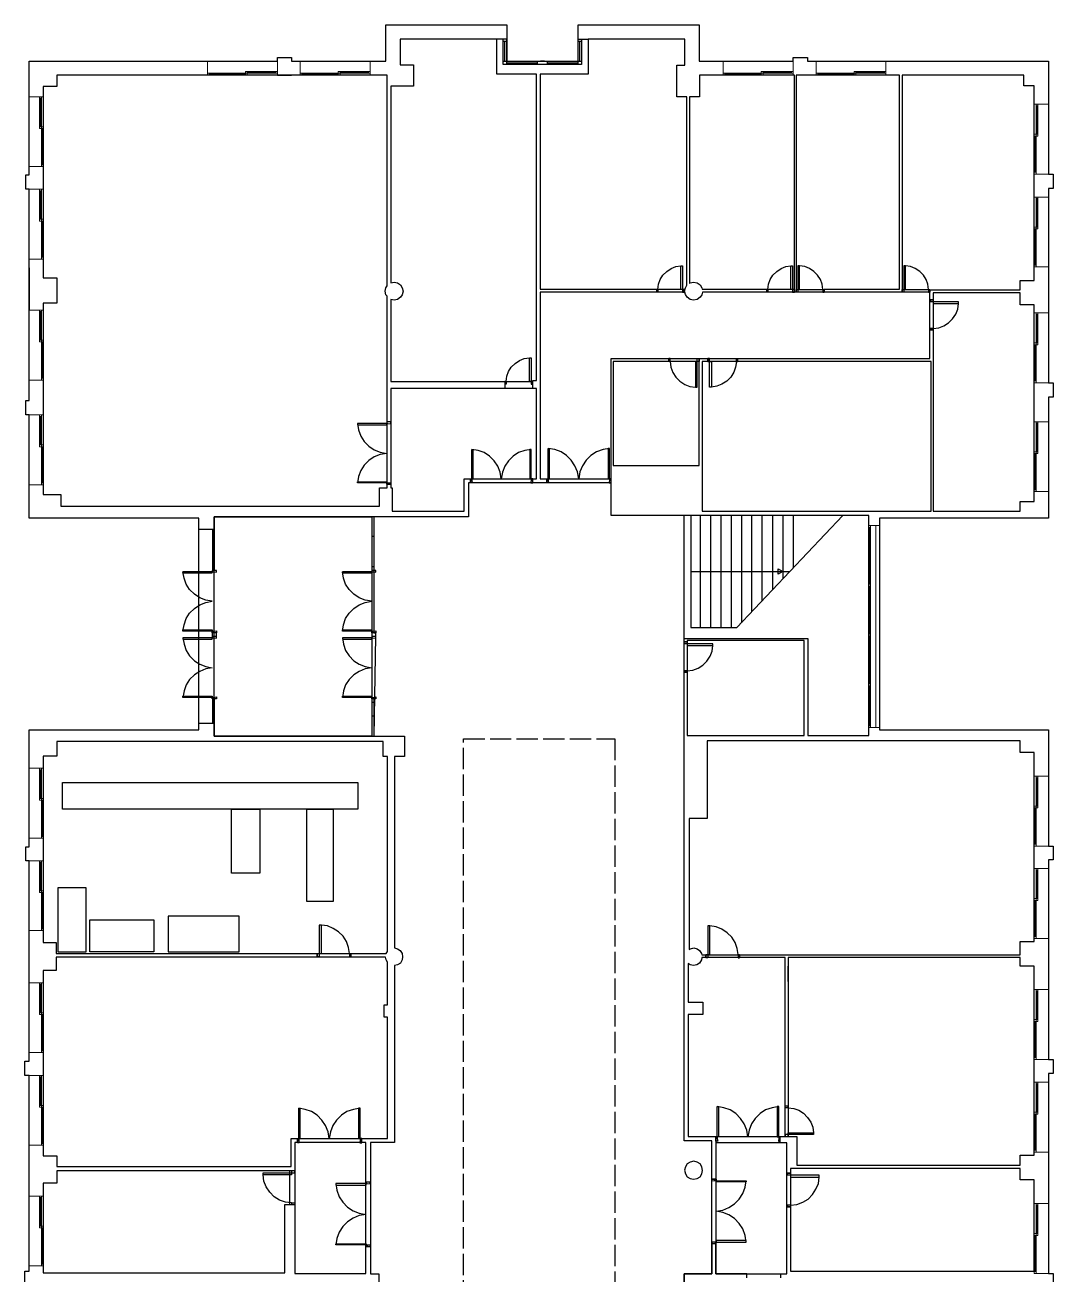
# Model space of a CAD drawing. Extents: x -10.4 to 18.5, y -48.4 to 31.5.
# Drawn here: x -10.41 to 18.54, y -3.7 to 31.48 of the extents above; entities that cross this region are included whole.
import ezdxf

# ---------------------------------------------------------------- set-up
doc = ezdxf.new("R2010")
doc.units = 0
doc.header["$MEASUREMENT"] = 0
doc.linetypes.add('ACAD_ISO02W100', pattern=[15, 12, -3])
for name, color, linetype in [('UEXCC_INF_construcciones', 252, 'Continuous'), ('UEXCC_INF_mobiliario', 5, 'Continuous'), ('UEXCC_INF_P00_AUL028', 1, 'Continuous'), ('UEXCC_INF_P00_AUL030', 1, 'Continuous'), ('UEXCC_INF_P00_COM014', 1, 'Continuous'), ('UEXCC_INF_P00_COM017', 1, 'Continuous'), ('UEXCC_INF_P00_COM026', 1, 'Continuous'), ('UEXCC_INF_P00_COM029', 1, 'Continuous'), ('UEXCC_INF_P00_COM031', 1, 'Continuous'), ('UEXCC_INF_P00_COM034', 1, 'Continuous'), ('UEXCC_INF_P00_COM048', 1, 'Continuous'), ('UEXCC_INF_P00_CUA019', 1, 'Continuous'), ('UEXCC_INF_P00_CUA020', 1, 'Continuous'), ('UEXCC_INF_P00_DES015', 1, 'Continuous'), ('UEXCC_INF_P00_DES022', 1, 'Continuous'), ('UEXCC_INF_P00_DES023', 1, 'Continuous'), ('UEXCC_INF_P00_DES024', 1, 'Continuous'), ('UEXCC_INF_P00_DES025', 1, 'Continuous'), ('UEXCC_INF_P00_DES027', 1, 'Continuous'), ('UEXCC_INF_P00_DES035', 1, 'Continuous'), ('UEXCC_INF_P00_LAB016', 1, 'Continuous'), ('UEXCC_INF_P00_LAB018', 1, 'Continuous'), ('UEXCC_INF_P00_LAB021', 1, 'Continuous'), ('UEXCC_INF_P00_LAB032', 1, 'Continuous'), ('UEXCC_INF_P00_LAB033', 1, 'Continuous'), ('UEXCC_INF_puertas', 3, 'Continuous')]:
    doc.layers.add(name, color=color, linetype=linetype)
doc.layers.add('UEXCC_INF_ventanas', color=3, linetype='Continuous', lineweight=15)

# ---------------------------------------------------------------- blocks, each defined once
blk = doc.blocks.new('puerta-sipler')
at = {"layer": 'UEXCC_INF_puertas'}
for points in [[(213.148, 519.821), (213.148, 520.535), (213.097, 520.535), (213.097, 519.739)], [(213.849, 519.821), (213.828, 519.976), (213.777, 520.122), (213.695, 520.255), (213.578, 520.367), (213.445, 520.453), (213.303, 520.513), (213.148, 520.535)], [(213.045, 519.821), (213.148, 519.821)], [(213.045, 519.739), (213.045, 519.821)], [(213.849, 519.821), (213.849, 519.739)], [(213.849, 519.821), (213.888, 519.821), (213.888, 519.739)], [(213.097, 519.739), (213.045, 519.739)], [(213.849, 519.739), (213.888, 519.739)]]:
    blk.add_lwpolyline(points, dxfattribs=at)
blk = doc.blocks.new('puerta dobler')
at = {"layer": 'UEXCC_INF_puertas'}
for points in [[(217.493, 510.602), (217.524, 510.417), (217.584, 510.232), (217.687, 510.077), (217.825, 509.939), (217.979, 509.836), (218.152, 509.767), (218.341, 509.733)], [(218.341, 510.559), (218.341, 510.602), (217.493, 510.602), (217.493, 510.559), (218.341, 510.559)], [(218.341, 510.602), (218.371, 510.602), (218.461, 510.593), (218.461, 510.645), (218.341, 510.645), (218.341, 510.602), (218.341, 510.602)], [(218.341, 509.733), (218.152, 509.703), (217.979, 509.629), (217.825, 509.526), (217.687, 509.393), (217.584, 509.238), (217.524, 509.062), (217.493, 508.877)], [(218.341, 508.877), (218.393, 508.877), (218.461, 508.889), (218.461, 508.838), (218.341, 508.838), (218.341, 508.877), (217.493, 508.877), (217.493, 508.907), (218.341, 508.907), (218.341, 508.877), (218.341, 508.877)]]:
    blk.add_lwpolyline(points, dxfattribs=at)
blk = doc.blocks.new('ventanar')
at = {"layer": 'UEXCC_INF_ventanas'}
for p, q in [((207.31, 562.074), (207.31, 561.674)), ((209.278, 562.074), (209.278, 561.674)), ((207.353, 561.777), (207.31, 561.777)), ((207.31, 561.777), (207.31, 561.725)), ((207.31, 561.725), (209.278, 561.725)), ((207.31, 561.674), (208.156, 561.674)), ((208.156, 561.777), (207.353, 561.777)), ((207.353, 561.725), (207.353, 561.777)), ((207.353, 561.756), (208.156, 561.756)), ((208.156, 561.674), (208.156, 561.777)), ((208.207, 561.777), (208.156, 561.777)), ((208.207, 561.674), (208.156, 561.674)), ((208.207, 561.674), (208.207, 561.777)), ((209.227, 561.704), (208.207, 561.704)), ((209.227, 561.674), (208.207, 561.674)), ((209.227, 561.674), (209.227, 561.725)), ((209.278, 561.674), (209.227, 561.674)), ((209.278, 561.725), (209.278, 561.674))]:
    blk.add_line(p, q, dxfattribs=at)
blk = doc.blocks.new('ventanal norter')
at = {"layer": 'UEXCC_INF_ventanas'}
for p, q in [((219.279, 556.205), (219.279, 556.505)), ((224.968, 556.403), (219.279, 556.403)), ((224.968, 556.248), (219.279, 556.248)), ((219.279, 556.248), (219.331, 556.248)), ((219.331, 556.248), (219.331, 556.205)), ((220.931, 556.227), (219.331, 556.227)), ((220.931, 556.248), (220.931, 556.205)), ((222.354, 556.248), (220.948, 556.248)), ((220.982, 556.248), (220.982, 556.205)), ((222.333, 556.227), (220.982, 556.227)), ((222.333, 556.248), (222.333, 556.205)), ((224.917, 556.248), (222.354, 556.248)), ((222.384, 556.248), (222.384, 556.205)), ((223.735, 556.227), (222.384, 556.227)), ((223.735, 556.248), (223.735, 556.205)), ((223.787, 556.248), (223.787, 556.205)), ((224.917, 556.227), (223.787, 556.227)), ((224.917, 556.205), (224.917, 556.248)), ((224.968, 556.205), (224.968, 556.505)), ((224.968, 556.205), (219.279, 556.205)), ((224.968, 556.205), (224.917, 556.205))]:
    blk.add_line(p, q, dxfattribs=at)
blk = doc.blocks.new('mesa_1')
at = {"layer": 'UEXCC_INF_mobiliario'}
blk.add_lwpolyline([(0, 0), (8.32, 0), (8.32, -0.75), (0, -0.75)], close=True, dxfattribs=at)
blk = doc.blocks.new('mesa_3')
at = {"layer": 'UEXCC_INF_mobiliario'}
blk.add_lwpolyline([(-3.56, 0), (-2.76, 0), (-2.76, -1.8), (-3.56, -1.8)], close=True, dxfattribs=at)
blk = doc.blocks.new('mesa_2')
at = {"layer": 'UEXCC_INF_mobiliario'}
blk.add_lwpolyline([(-1.44, 0), (-0.7, 0), (-0.7, -2.6), (-1.44, -2.6)], close=True, dxfattribs=at)
blk = doc.blocks.new('mesa_4')
at = {"layer": 'UEXCC_INF_mobiliario'}
blk.add_lwpolyline([(-0.129, -4.015), (0.671, -4.015), (0.671, -2.215), (-0.129, -2.215)], close=True, dxfattribs=at)
blk = doc.blocks.new('mesa_5')
at = {"layer": 'UEXCC_INF_mobiliario'}
blk.add_lwpolyline([(2.571, -4.015), (0.771, -4.015), (0.771, -3.115), (2.571, -3.115)], close=True, dxfattribs=at)
blk = doc.blocks.new('mesa_6')
at = {"layer": 'UEXCC_INF_mobiliario'}
blk.add_lwpolyline([(4.973, -4.015), (4.973, -3.015), (2.973, -3.015), (2.973, -4.015)], close=True, dxfattribs=at)

msp = doc.modelspace()

# ---------------------------------------------------------------- linework, layer by layer
at = {"layer": 'UEXCC_INF_construcciones'}
for p, q in [((3.162, 31.081), (2.883, 31.081)), ((3.059, 30.367), (3.059, 31.081)), ((3.059, 31.029), (3.162, 31.029)), ((3.111, 30.461), (3.111, 31.029)), ((3.162, 30.367), (3.162, 31.081)), ((5.175, 30.367), (5.175, 31.081)), ((5.175, 31.081), (5.455, 31.081)), ((5.175, 31.029), (5.27, 31.029)), ((5.219, 30.461), (5.219, 31.029)), ((5.27, 31.081), (5.27, 30.367)), ((3.059, 30.461), (4.113, 30.461)), ((5.27, 30.367), (3.059, 30.367)), ((3.162, 30.418), (4.031, 30.418)), ((4.031, 30.367), (4.031, 30.461)), ((4.225, 30.461), (4.113, 30.461)), ((4.225, 30.461), (5.27, 30.461)), ((4.306, 30.367), (4.306, 30.461)), ((4.306, 30.418), (5.175, 30.418)), ((-3.299, 30.07), (-2.899, 30.07)), ((-0.634, 17.628), (-0.634, 16.118)), ((-0.583, 17.628), (-0.583, 16.118)), ((8.349, 17.661), (8.349, 14.513)), ((8.612, 17.661), (8.612, 14.513)), ((8.9, 17.661), (8.9, 14.513)), ((9.188, 17.661), (9.188, 14.513)), ((9.477, 17.661), (9.477, 14.513)), ((12.626, 17.661), (9.644, 14.513)), ((9.769, 17.661), (9.769, 14.644)), ((10.057, 17.661), (10.057, 14.949)), ((10.346, 17.661), (10.346, 15.253)), ((10.647, 17.661), (10.647, 15.571)), ((10.935, 17.661), (10.935, 15.876)), ((11.223, 17.661), (11.223, 16.18)), ((-5.51, 11.813), (-5.51, 17.267)), ((-5.128, 17.267), (-5.128, 16.118)), ((-5.076, 17.267), (-5.076, 16.118)), ((-5.076, 17.224), (-5.128, 17.224)), ((-0.583, 17.069), (-0.634, 17.069)), ((-5.076, 16.222), (-5.128, 16.222)), ((-0.583, 16.222), (-0.634, 16.222)), ((-5.076, 16.118), (-5.128, 16.118)), ((8.349, 16.087), (11.135, 16.087)), ((10.802, 16.01), (10.802, 16.164)), ((10.802, 16.164), (10.935, 16.087)), ((10.935, 16.087), (10.802, 16.01)), ((8.349, 14.513), (9.644, 14.513)), ((-5.024, 14.363), (-5.128, 14.363)), ((-5.128, 14.26), (-5.128, 14.363)), ((-5.024, 14.26), (-5.128, 14.26)), ((-5.024, 14.363), (-5.024, 14.26)), ((-0.634, 14.363), (-0.634, 14.26)), ((-0.531, 14.363), (-0.634, 14.363)), ((-0.531, 14.26), (-0.634, 14.26)), ((-0.531, 14.363), (-0.531, 14.26)), ((-5.128, 12.505), (-5.076, 12.505)), ((-5.128, 12.505), (-5.128, 11.813)), ((-5.076, 12.402), (-5.128, 12.402)), ((-5.076, 12.505), (-5.076, 11.813)), ((-0.634, 12.505), (-0.634, 11.452)), ((-0.583, 12.402), (-0.634, 12.402)), ((-0.583, 12.505), (-0.583, 11.452)), ((-0.583, 12.011), (-0.634, 12.011)), ((-5.076, 11.916), (-5.128, 11.916))]:
    msp.add_line(p, q, dxfattribs=at)
for points in [[(10.876, -3.807), (10.876, -3.695), (11.053, -3.695), (11.053, -1.807), (11.156, -1.807), (11.156, -3.621), (18.016, -3.621), (18.016, -1.05), (17.616, -1.05), (17.616, -0.731), (11.156, -0.731), (11.156, -0.856), (11.053, -0.856), (11.053, -0.005), (10.864, -0.005), (10.864, 0.176), (11.327, 0.176), (11.327, -0.637), (17.616, -0.637), (17.616, -0.349), (18.016, -0.349), (18.016, 4.969), (17.616, 4.969), (17.616, 5.214), (11.086, 5.213), (11.086, 1.024), (11.004, 1.024), (11.004, 5.213), (9.718, 5.214), (9.718, 5.287), (17.616, 5.287), (17.616, 5.67), (18.016, 5.67), (18.016, 10.987), (17.616, 10.987), (17.616, 11.317), (8.802, 11.317), (8.802, 9.129), (8.296, 9.129), (8.296, 5.44), (8.333, 5.463), (8.428, 5.485), (8.522, 5.463), (8.591, 5.412), (8.643, 5.33), (8.653, 5.287), (8.768, 5.287), (8.768, 5.214), (8.659, 5.214), (8.643, 5.145), (8.591, 5.059), (8.51, 5.008), (8.419, 4.99), (8.325, 5.008), (8.274, 5.043), (8.274, 3.958), (8.686, 3.958), (8.686, 3.605), (8.274, 3.605), (8.274, 0.176), (9.052, 0.176), (9.052, -1.032), (9.001, -1.032), (8.936, -1.032), (8.936, 0.052), (8.161, 0.052), (8.161, 5.145), (8.161, 5.236), (8.161, 5.313), (8.161, 5.353), (8.161, 10.875), (8.161, 10.875), (8.161, 11.465), (8.161, 13.249), (8.244, 13.249), (8.244, 11.465), (11.537, 11.465), (11.537, 14.148), (8.244, 14.148), (8.244, 14.105), (8.161, 14.105), (8.161, 14.2), (11.637, 14.2), (11.637, 11.465), (13.36, 11.465), (13.36, 17.661), (6.101, 17.661), (6.101, 22.083), (7.724, 22.083), (7.724, 22.002), (6.161, 22.002), (6.161, 19.071), (8.581, 19.071), (8.581, 22.083), (8.819, 22.083), (8.819, 22.002), (8.661, 22.002), (8.661, 17.783), (15.111, 17.783), (15.111, 22.002), (9.667, 22.002), (9.667, 22.083), (9.99, 22.083), (9.99, 22.083), (9.99, 22.083), (15.079, 22.083), (15.079, 22.894), (15.172, 22.894), (15.172, 17.783), (17.616, 17.783), (17.616, 18.063), (18.016, 18.063), (18.016, 23.595), (17.616, 23.595), (17.616, 23.935), (15.172, 23.935), (15.172, 23.737), (15.079, 23.737), (15.079, 24.017), (17.616, 24.017), (17.616, 24.288), (18.016, 24.288), (18.016, 29.769), (17.719, 29.769), (17.719, 30.07), (14.296, 30.07), (14.296, 24.038), (14.296, 24.038), (14.296, 23.957), (12.096, 23.957), (12.096, 24.038), (12.096, 23.957), (12.096, 24.038), (14.223, 24.038), (14.223, 30.07), (11.313, 30.07), (11.313, 23.957), (11.261, 23.957), (11.261, 30.07), (8.591, 30.07), (8.591, 29.459), (8.303, 29.459), (8.303, 24.201), (8.325, 24.215), (8.325, 24.215), (8.419, 24.236), (8.522, 24.215), (8.604, 24.163), (8.656, 24.081), (8.665, 24.038), (10.478, 24.038), (10.478, 23.957), (10.375, 23.957), (8.671, 23.957), (8.656, 23.884), (8.604, 23.81), (8.522, 23.75), (8.419, 23.729), (8.325, 23.75), (8.243, 23.81), (8.191, 23.892), (8.17, 23.987), (8.191, 24.081), (8.233, 24.148), (8.233, 29.459), (7.955, 29.459), (7.955, 30.345), (8.178, 30.345), (8.178, 31.081), (5.455, 31.081), (5.455, 30.1), (4.103, 30.1), (4.103, 24.038), (7.378, 24.038), (7.378, 23.957), (4.103, 23.957), (4.103, 18.701), (4.289, 18.701), (4.289, 18.581), (3.894, 18.581), (3.894, 18.701), (4.003, 18.701), (4.003, 21.243), (3.894, 21.243), (3.894, 21.468), (4.003, 21.468), (4.003, 30.1), (2.883, 30.1), (2.883, 31.081), (0.159, 31.081), (0.159, 30.358), (0.538, 30.358), (0.538, 29.76), (-0.107, 29.76), (-0.107, 24.216), (-0.008, 24.236), (0.086, 24.215), (0.168, 24.163), (0.22, 24.081), (0.241, 23.987), (0.22, 23.884), (0.168, 23.81), (0.086, 23.75), (-0.008, 23.729), (-0.008, 23.729), (-0.107, 23.749), (-0.107, 21.441), (3.11, 21.441), (3.11, 21.243), (-0.107, 21.243), (-0.107, 20.3), (-0.21, 20.3), (-0.21, 23.841), (-0.245, 23.884), (-0.266, 23.987), (-0.245, 24.081), (-0.21, 24.129), (-0.21, 30.07), (-9.507, 30.07), (-9.507, 29.747), (-9.89, 29.747), (-9.89, 24.357), (-9.507, 24.357), (-9.507, 23.647), (-9.89, 23.647), (-9.89, 18.254), (-9.397, 18.254), (-9.397, 17.923), (-0.421, 17.923), (-0.421, 18.441), (-0.21, 18.441), (-0.21, 18.545), (-0.107, 18.545), (-0.107, 18.441), (-0.069, 18.441), (-0.069, 17.783), (1.966, 17.783), (1.966, 18.701), (2.138, 18.701), (2.138, 18.581), (2.087, 18.581), (2.087, 17.628), (-5.076, 17.628), (-5.076, 17.267), (-5.51, 17.267), (-5.51, 17.591), (-10.29, 17.591), (-10.29, 20.498), (-10.384, 20.498), (-10.384, 20.902), (-10.29, 20.902), (-10.29, 26.856), (-10.384, 26.856), (-10.384, 27.261), (-10.29, 27.261), (-10.29, 30.461), (-3.299, 30.461), (-3.299, 30.564), (-2.899, 30.564), (-2.899, 30.461), (-0.245, 30.461), (-0.245, 31.481), (3.162, 31.481), (3.162, 30.461), (5.175, 30.461), (5.175, 31.481), (8.583, 31.481), (8.583, 30.461), (11.224, 30.461), (11.224, 30.564), (11.629, 30.564), (11.629, 30.461), (18.42, 30.461), (18.42, 27.282), (18.545, 27.282), (18.545, 26.878), (18.42, 26.878), (18.42, 21.404), (18.545, 21.404), (18.545, 20.999), (18.42, 20.999), (18.42, 17.591), (13.66, 17.591), (13.66, 11.631), (18.42, 11.631), (18.42, 8.354), (18.545, 8.354), (18.545, 7.963), (18.42, 7.963), (18.42, 2.345), (18.545, 2.345), (18.545, 1.945), (18.42, 1.945), (18.42, -3.682), (18.545, -3.682), (18.545, -4.087)], [(-10.29, 24.637), (-10.29, 23.449)], [(8.244, 14.148), (8.244, 14.105)], [(-10.406, -4.022), (-10.406, -3.618), (-10.29, -3.618), (-10.29, 1.893), (-10.406, 1.893), (-10.406, 2.293), (-10.29, 2.293), (-10.29, 7.941), (-10.384, 7.941), (-10.384, 8.333), (-10.29, 8.333), (-10.29, 11.631), (-5.51, 11.631), (-5.51, 11.813), (-5.076, 11.813), (-5.076, 11.452), (-5.076, 11.452), (0.28, 11.452), (0.28, 10.875), (0, 10.875), (0, 5.483), (0, 5.483), (0.086, 5.463), (0.086, 5.463), (0.159, 5.412), (0.22, 5.33), (0.228, 5.236), (0.22, 5.145), (0.168, 5.059), (0.086, 5.008), (0, 4.992), (0, 4.992), (0, 0), (-0.679, 0), (-0.679, -1.11), (-0.804, -1.11), (-0.804, 0), (-0.925, 0), (-0.925, 0.116), (-0.746, 0.116), (-0.2, 0.116), (-0.2, 3.532), (-0.288, 3.532), (-0.288, 3.885), (-0.2, 3.885), (-0.2, 5.084), (-0.236, 5.145), (-0.252, 5.227), (-1.226, 5.227), (-1.226, 5.327), (-0.237, 5.327), (-0.236, 5.33), (-0.2, 5.388), (-0.2, 10.875), (-0.318, 10.875), (-0.318, 11.297), (-9.507, 11.297), (-9.507, 10.884), (-9.89, 10.884), (-9.89, 5.64), (-9.528, 5.64), (-9.528, 5.327), (-2.176, 5.327), (-2.176, 5.227), (-9.528, 5.227), (-9.528, 4.853), (-9.89, 4.853), (-9.89, -0.37), (-9.507, -0.37), (-9.507, -0.668), (-2.908, -0.668), (-2.908, 0.116), (-2.736, 0.116), (-2.736, 0), (-2.805, 0), (-2.805, -0.792), (-9.507, -0.792), (-9.507, -1.144), (-9.89, -1.144), (-9.89, -3.667), (-3.088, -3.667), (-3.088, -1.742), (-2.805, -1.742), (-2.805, -3.687), (-0.804, -3.687), (-0.804, -2.921), (-0.679, -2.921), (-0.679, -3.695), (-0.445, -3.695), (-0.445, -6.571)], [(9.718, 5.214), (9.718, 5.287)], [(11.086, 4.543), (11.086, 4.969)], [(9.925, -3.807), (9.925, -3.695), (9.052, -3.695), (9.052, -2.844), (8.936, -2.844), (8.936, -3.695), (8.161, -3.695), (8.161, -6.571)], [(8.308, -3.695), (8.936, -3.695)]]:
    msp.add_lwpolyline(points, dxfattribs=at)
at = {"layer": 'UEXCC_INF_construcciones', "linetype": 'ACAD_ISO02W100', "ltscale": 0.05}
msp.add_lwpolyline([(1.94, 11.371), (6.206, 11.371), (6.206, -36.728), (1.94, -36.728)], close=True, dxfattribs=at)
at = {"layer": 'UEXCC_INF_construcciones'}
msp.add_lwpolyline([(8.243, -0.598), (8.191, -0.68), (8.17, -0.774), (8.191, -0.878), (8.243, -0.959), (8.325, -1.011), (8.419, -1.032), (8.522, -1.011), (8.604, -0.959), (8.656, -0.878), (8.677, -0.783), (8.656, -0.68), (8.604, -0.598), (8.522, -0.546), (8.428, -0.525), (8.325, -0.546), (8.325, -0.546)], close=True, dxfattribs=at)
at = {"layer": 'UEXCC_INF_P00_AUL028'}
msp.add_lwpolyline([(3.894, 21.441), (3.894, 21.468), (4.003, 21.468), (4.003, 30.1), (2.883, 30.1), (2.883, 31.081), (0.159, 31.081), (0.159, 30.358), (0.538, 30.358), (0.538, 29.76), (-0.107, 29.76), (-0.107, 24.216), (-0.008, 24.236), (0.086, 24.215), (0.168, 24.163), (0.22, 24.081), (0.241, 23.987), (0.22, 23.884), (0.168, 23.81), (0.086, 23.75), (-0.008, 23.729), (-0.107, 23.749), (-0.107, 21.441)], close=True, dxfattribs=at)
at = {"layer": 'UEXCC_INF_P00_AUL030'}
msp.add_lwpolyline([(-0.421, 17.923), (-0.421, 18.441), (-0.21, 18.441), (-0.21, 21.441), (-0.21, 23.841), (-0.245, 23.884), (-0.266, 23.987), (-0.245, 24.081), (-0.21, 24.129), (-0.21, 30.07), (-9.507, 30.07), (-9.507, 29.747), (-9.89, 29.747), (-9.89, 24.357), (-9.507, 24.357), (-9.507, 23.647), (-9.89, 23.647), (-9.89, 18.254), (-9.397, 18.254), (-9.397, 17.923)], close=True, dxfattribs=at)
at = {"layer": 'UEXCC_INF_P00_COM014'}
msp.add_lwpolyline([(10.876, -3.695), (11.053, -3.695), (11.053, -0.856), (11.053, -0.005), (10.864, -0.005), (9.052, -0.005), (9.052, -1.032), (9.052, -2.844), (9.052, -3.695), (9.925, -3.695)], close=True, dxfattribs=at)
at = {"layer": 'UEXCC_INF_P00_COM017'}
msp.add_lwpolyline([(10.864, 0.176), (11.004, 0.176), (11.004, 1.024), (11.004, 5.213), (8.659, 5.213), (8.643, 5.145), (8.591, 5.059), (8.51, 5.008), (8.419, 4.99), (8.325, 5.008), (8.274, 5.043), (8.274, 3.958), (8.686, 3.958), (8.686, 3.605), (8.274, 3.605), (8.274, 0.176)], close=True, dxfattribs=at)
at = {"layer": 'UEXCC_INF_P00_COM026'}
msp.add_lwpolyline([(6.101, 18.7), (6.101, 22.083), (15.079, 22.083), (15.079, 23.957), (8.671, 23.957), (8.656, 23.884), (8.604, 23.81), (8.522, 23.75), (8.419, 23.729), (8.325, 23.75), (8.243, 23.81), (8.191, 23.892), (8.176, 23.957), (4.103, 23.957), (4.103, 18.701), (4.289, 18.701)], close=True, dxfattribs=at)
at = {"layer": 'UEXCC_INF_P00_COM029'}
msp.add_lwpolyline([(1.966, 17.783), (1.966, 18.701), (2.138, 18.701), (3.894, 18.701), (3.894, 18.701), (4.003, 18.701), (4.003, 21.243), (-0.107, 21.243), (-0.107, 18.441), (-0.069, 18.441), (-0.069, 17.783)], close=True, dxfattribs=at)
at = {"layer": 'UEXCC_INF_P00_COM031'}
msp.add_lwpolyline([(-5.076, 11.452), (-5.076, 17.628), (-0.634, 17.628), (-0.634, 11.452)], close=True, dxfattribs=at)
at = {"layer": 'UEXCC_INF_P00_COM034'}
msp.add_lwpolyline([(-0.804, -3.687), (-0.804, -2.921), (-0.804, -1.11), (-0.804, 0), (-2.736, 0), (-2.805, 0), (-2.805, -0.792), (-2.805, -1.742), (-2.805, -3.687)], close=True, dxfattribs=at)
at = {"layer": 'UEXCC_INF_P00_COM048'}
msp.add_lwpolyline([(8.161, -6.571), (8.161, -3.695), (8.936, -3.695), (8.936, 0.052), (8.161, 0.052), (8.161, 17.661), (6.101, 17.661), (6.101, 18.581), (2.087, 18.581), (2.087, 17.628), (-0.583, 17.628), (-0.583, 14.363), (-0.531, 14.363), (-0.531, 14.26), (-0.583, 11.452), (0.28, 11.452), (0.28, 10.875), (0, 10.875), (0, 5.483), (0.086, 5.463), (0.159, 5.412), (0.22, 5.33), (0.228, 5.236), (0.22, 5.145), (0.168, 5.059), (0.086, 5.008), (0, 4.992), (0, 0), (-0.679, 0), (-0.679, -3.695), (-0.445, -3.695), (-0.445, -6.571)], dxfattribs=at)
at = {"layer": 'UEXCC_INF_P00_CUA019'}
msp.add_lwpolyline([(11.537, 11.465), (11.537, 14.148), (8.244, 14.148), (8.244, 13.249), (8.244, 11.465)], close=True, dxfattribs=at)
at = {"layer": 'UEXCC_INF_P00_CUA020'}
msp.add_lwpolyline([(8.581, 19.071), (8.581, 22.002), (6.161, 22.002), (6.161, 19.071)], close=True, dxfattribs=at)
at = {"layer": 'UEXCC_INF_P00_DES015'}
msp.add_lwpolyline([(18.016, -3.621), (18.016, -2.612), (18.016, -2.56), (18.016, -1.715), (18.016, -1.05), (17.616, -1.05), (17.616, -0.731), (11.156, -0.731), (11.156, -0.856), (11.156, -1.331), (11.156, -1.807), (11.156, -3.621)], close=True, dxfattribs=at)
at = {"layer": 'UEXCC_INF_P00_DES022'}
msp.add_lwpolyline([(17.616, 17.783), (17.616, 18.063), (18.016, 18.063), (18.016, 23.595), (17.616, 23.595), (17.616, 23.935), (15.172, 23.935), (15.172, 22.002), (15.172, 17.783)], close=True, dxfattribs=at)
at = {"layer": 'UEXCC_INF_P00_DES023'}
msp.add_lwpolyline([(17.616, 24.017), (17.616, 24.288), (18.016, 24.288), (18.016, 29.769), (17.719, 29.769), (17.719, 30.07), (14.296, 30.07), (14.296, 24.033), (15.079, 24.033), (15.079, 24.017), (15.172, 24.017)], close=True, dxfattribs=at)
at = {"layer": 'UEXCC_INF_P00_DES024'}
msp.add_lwpolyline([(14.223, 24.038), (14.223, 30.07), (11.313, 30.07), (11.313, 24.033), (12.096, 24.033), (12.096, 24.038)], close=True, dxfattribs=at)
at = {"layer": 'UEXCC_INF_P00_DES025'}
msp.add_lwpolyline([(10.478, 24.038), (11.261, 24.038), (11.261, 30.07), (8.591, 30.07), (8.591, 29.459), (8.303, 29.459), (8.303, 24.201), (8.325, 24.215), (8.419, 24.236), (8.522, 24.215), (8.604, 24.163), (8.656, 24.081), (8.665, 24.038)], close=True, dxfattribs=at)
at = {"layer": 'UEXCC_INF_P00_DES027'}
msp.add_lwpolyline([(7.378, 24.038), (8.181, 24.038), (8.191, 24.081), (8.233, 24.148), (8.233, 29.459), (7.955, 29.459), (7.955, 30.345), (8.178, 30.345), (8.178, 31.081), (5.455, 31.081), (5.455, 30.1), (4.103, 30.1), (4.103, 24.038)], close=True, dxfattribs=at)
at = {"layer": 'UEXCC_INF_P00_DES035'}
msp.add_lwpolyline([(-3.088, -3.667), (-3.088, -1.742), (-2.946, -1.742), (-2.946, -0.792), (-9.507, -0.792), (-9.507, -1.144), (-9.89, -1.144), (-9.89, -3.667)], close=True, dxfattribs=at)
at = {"layer": 'UEXCC_INF_P00_LAB016'}
msp.add_lwpolyline([(17.616, -0.637), (17.616, -0.349), (18.016, -0.349), (18.016, 4.969), (17.616, 4.969), (17.616, 5.214), (11.086, 5.213), (11.086, 0.176), (11.095, 0.176), (11.327, 0.176), (11.327, -0.637)], close=True, dxfattribs=at)
at = {"layer": 'UEXCC_INF_P00_LAB018'}
msp.add_lwpolyline([(17.616, 5.287), (17.616, 5.67), (18.016, 5.67), (18.016, 10.987), (17.616, 10.987), (17.616, 11.317), (8.802, 11.317), (8.802, 9.129), (8.296, 9.129), (8.296, 5.44), (8.333, 5.463), (8.428, 5.485), (8.522, 5.463), (8.591, 5.412), (8.643, 5.33), (8.653, 5.287), (11.086, 5.287)], close=True, dxfattribs=at)
at = {"layer": 'UEXCC_INF_P00_LAB021'}
msp.add_lwpolyline([(15.111, 17.783), (15.111, 22.002), (8.661, 22.002), (8.661, 17.783)], close=True, dxfattribs=at)
at = {"layer": 'UEXCC_INF_P00_LAB032'}
msp.add_lwpolyline([(-1.226, 5.327), (-0.238, 5.327), (-0.2, 5.388), (-0.2, 10.875), (-0.318, 10.875), (-0.318, 11.297), (-9.507, 11.297), (-9.507, 10.884), (-9.89, 10.884), (-9.89, 5.64), (-9.528, 5.64), (-9.528, 5.327)], close=True, dxfattribs=at)
at = {"layer": 'UEXCC_INF_P00_LAB033'}
msp.add_lwpolyline([(-2.908, -0.668), (-2.908, 0.116), (-2.736, 0.116), (-0.2, 0.116), (-0.2, 3.532), (-0.288, 3.532), (-0.288, 3.885), (-0.2, 3.885), (-0.2, 5.084), (-0.236, 5.145), (-0.252, 5.227), (-1.226, 5.227), (-9.528, 5.227), (-9.528, 4.853), (-9.89, 4.853), (-9.89, -0.37), (-9.507, -0.37), (-9.507, -0.668)], close=True, dxfattribs=at)

# ---------------------------------------------------------------- block references
at = {"layer": 'UEXCC_INF_construcciones', "xscale": -1}
for p in [(204.011, -531.604), (206.622, -531.604), (218.534, -531.604), (221.15, -531.604)]:
    msp.add_blockref('ventanar', p, dxfattribs=at)
at = {"layer": 'UEXCC_INF_construcciones', "xscale": -1, "rotation": 90.00000000003462}
for p in [(551.784, 236.769), (551.784, 234.166), (551.784, 230.759), (551.784, 227.808), (551.784, 217.854), (551.784, 215.252), (551.784, 211.814), (551.784, 209.203), (551.784, 205.805)]:
    msp.add_blockref('ventanar', p, dxfattribs=at)
at = {"layer": 'UEXCC_INF_construcciones', "rotation": 270.0000000000346}
for name, p in [('ventanar', (-543.658, 236.56)), ('ventanar', (-543.658, 233.945)), ('puerta-sipler', (-504.649, 236.782)), ('ventanar', (-543.658, 230.682)), ('ventanar', (-543.658, 227.617)), ('ventanal norter', (-542.845, 236.658)), ('ventanar', (-543.658, 217.633)), ('ventanar', (-543.658, 215.03)), ('ventanar', (-543.658, 211.623)), ('ventanar', (-543.658, 209.011)), ('ventanar', (-543.658, 205.596))]:
    msp.add_blockref(name, p, dxfattribs=at)
at = {"layer": 'UEXCC_INF_construcciones'}
for name, p, xscale, yscale, zscale in [('puerta-sipler', (206.046, -458.798), -0.9288400336624819, 0.9288400336624819, 0.9288400336624099), ('puerta-sipler', (209.146, -458.798), -0.9288400336624819, 0.9288400336624819, 0.9288400336624099), ('puerta-sipler', (-186.572, -458.798), 0.9288400336624113, 0.9288400336624113, 0.9288400336624113), ('puerta-sipler', (-183.589, -458.798), 0.9288400336624113, 0.9288400336624113, 0.9288400336624113), ('puerta-sipler', (201.778, -461.39), -0.9288400336624819, 0.9288400336624819, 0.9288400336624099), ('puerta dobler', (-212.339, -475.8), 0.9715172786177391, 0.9715172786177391, 0.9715172786177391), ('puerta dobler', (-217.256, -481.84), 0.9715172786177232, 0.9715172786177232, 0.9715172786177232), ('puerta dobler', (-212.763, -481.84), 0.9715172786177232, 0.9715172786177232, 0.9715172786177232), ('puerta-sipler', (-242.399, -580.81), 1.12756725484519, 1.12756725484519, 1.12756725484519), ('puerta-sipler', (-231.455, -580.836), 1.127567254845303, 1.127567254845303, 1.127567254845303), ('puerta dobler', (-219.698, -513.053), 1.002543431263575, 1.002543431263575, 1.002543431263575)]:
    msp.add_blockref(name, p, dxfattribs=dict(at, xscale=xscale, yscale=yscale, zscale=zscale))
for name, p, xscale, yscale, zscale, rotation in [('puerta-sipler', (224.892, 549.791), 1.015331212033452, 1.015331212033452, 1.015331212033452, 180.0000000000346), ('puerta-sipler', (-205.273, 544.378), -1.004917558576907, 1.004917558576906, 1.004917558576953, 180), ('puerta dobler', (-492.207, 230.822), 0.9715172786177391, 0.9715172786177391, 0.9715172786177391, 270.0000000000346), ('puerta dobler', (-505.784, 237.573), 1.002428559453302, 1.002428559453302, 1.002428559453302, 270.0000000000346), ('puerta dobler', (-217.256, 510.463), -0.9715172786177231, 0.9715172786177231, 0.9715172786177457, 180), ('puerta dobler', (-212.763, 510.463), -0.9715172786177231, 0.9715172786177231, 0.9715172786177457, 180), ('puerta-sipler', (-519.546, 230.416), 1.01533121203352, 1.01533121203352, 1.01533121203352, 270.0000000000346), ('puerta dobler', (-512.868, 219.015), 1.002543431263575, 1.002543431263575, 1.002543431263575, 270.0000000000346), ('puerta dobler', (-501.08, 219.061), 1.002543431263618, 1.002543431263618, 1.002543431263618, 270.0000000000346), ('puerta-sipler', (-511.291, -213.916), -1.004917558576949, 1.004917558576949, 1.004917558576953, 270.0000000000346), ('puerta-sipler', (583.236, 239.431), -1.127567254845197, 1.127567254845204, 1.12756725484511, 90.00000000003462), ('puerta dobler', (227.951, 509.1), 1.002543431263575, 1.002543431263575, 1.002543431263575, 180.0000000000346), ('puerta-sipler', (-574.977, 239.367), 1.1275672548453, 1.1275672548453, 1.1275672548453, 270.0000000000346)]:
    msp.add_blockref(name, p, dxfattribs=dict(at, xscale=xscale, yscale=yscale, zscale=zscale, rotation=rotation))
at = {"layer": 'UEXCC_INF_mobiliario', "rotation": 359.9999999903365}
for name, p in [('mesa_1', (-9.35, 10.142)), ('mesa_3', (-1.03, 9.392)), ('mesa_2', (-1.03, 9.392)), ('mesa_4', (-9.35, 9.392)), ('mesa_6', (-9.35, 9.392)), ('mesa_5', (-9.35, 9.392))]:
    msp.add_blockref(name, p, dxfattribs=at)

doc.saveas('drawing.dxf')
